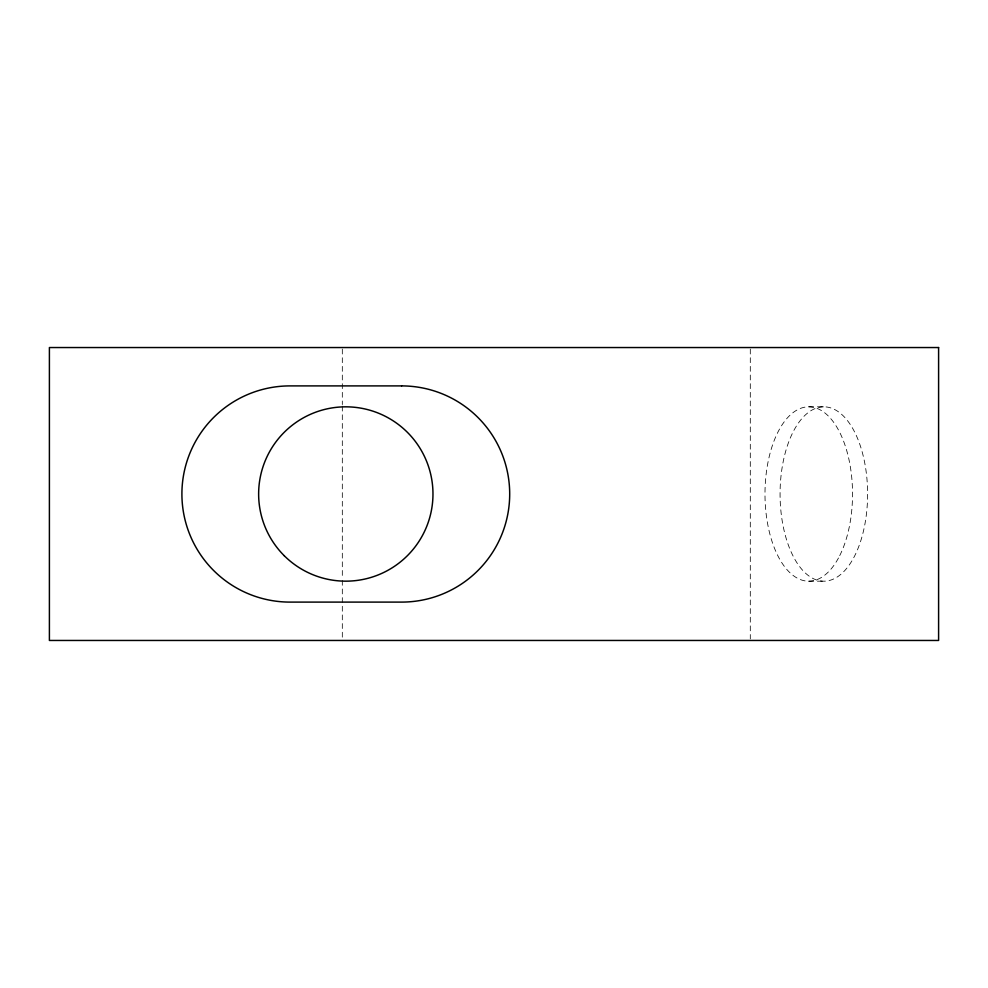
<?xml version="1.0" encoding="UTF-8"?>
<svg xmlns="http://www.w3.org/2000/svg" width="988" height="988" viewBox="0 0 988 988"><rect width="100%" height="100%" fill="white"/><g stroke="black" fill="none" stroke-linecap="round" stroke-linejoin="round"><path stroke-width="0.74" stroke-dasharray="4.94 3.71" d="M808.764 406.821L823.844 406.821A87.179 43.768 -90 0 1 861.746 537.583A87.179 43.768 -90 0 1 785.929 537.583A87.179 43.768 -90 0 1 823.844 406.821M808.764 581.179L823.844 581.179M750.3 349.085L750.3 638.915M342.317 349.085L342.317 404.586M342.317 406.13L342.317 578.795M342.317 580.327L342.317 638.915M839.714 555.639A87.179 43.768 -90 0 0 820.089 409.798A87.179 43.768 -90 0 0 766.478 516.563A87.179 43.768 -90 0 0 839.714 555.639"/><path stroke-width="1.48" d="M938.6 347.541L49.4 347.541L49.4 640.459L938.6 640.459L938.6 347.541M401.597 385.9L290.003 385.9A108.1 108.1 0 0 0 181.903 494A108.1 108.1 0 0 0 290.003 602.1L401.597 602.1A108.1 108.1 0 0 0 509.697 494A108.1 108.1 0 0 0 401.597 385.9M284.161 555.639A87.179 87.179 0 0 0 430.002 516.563A87.179 87.179 0 0 0 323.237 409.798A87.179 87.179 0 0 0 284.161 555.639"/></g></svg>
